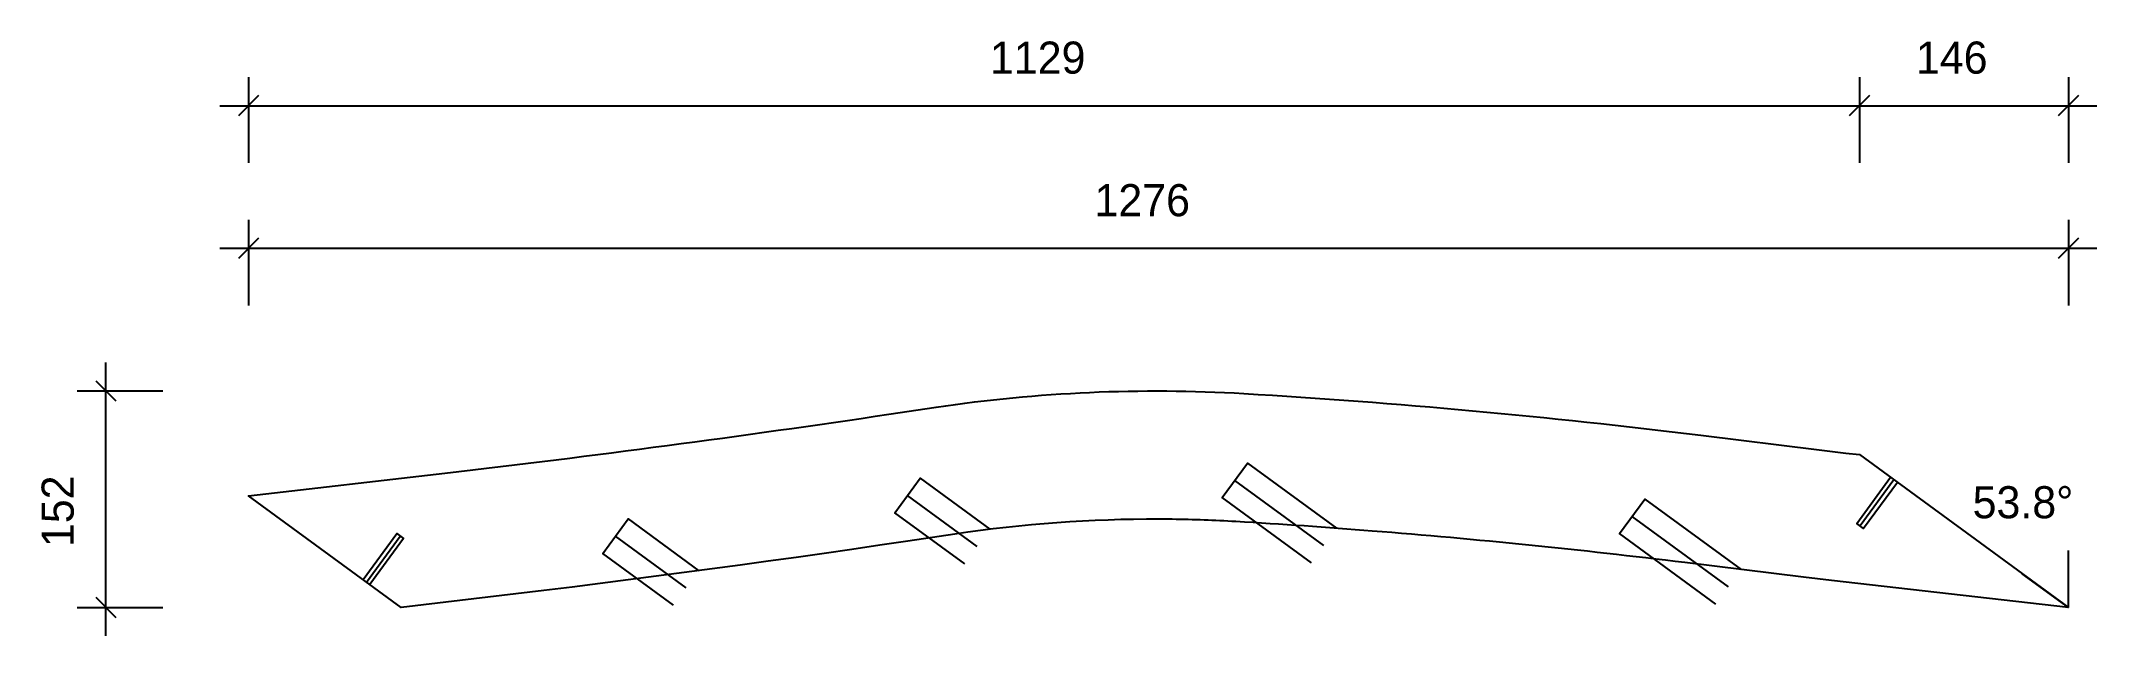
# Model space of a CAD drawing. Header units: millimetres. Extents: x -145 to 1296, y -20 to 397.
import ezdxf
from ezdxf.enums import TextEntityAlignment as Align

# ---------------------------------------------------------------- set-up
doc = ezdxf.new("R2010")
doc.units = ezdxf.units.MM
for name, color, linetype in [('CONTOUR', 7, 'CONTINUOUS'), ('DIMLINES', 7, 'CONTINUOUS'), ('DIMLINESTEXT', 7, 'CONTINUOUS'), ('DRILLINGSSIDE', 7, 'CONTINUOUS')]:
    doc.layers.add(name, color=color, linetype=linetype)

msp = doc.modelspace()

# ---------------------------------------------------------------- linework, layer by layer
at = {"layer": 'CONTOUR', "color": 0, "linetype": '0'}
msp.add_lwpolyline([(1275.665, 0), (1109.588, 18.803), (1099.942, 19.922), (1090.083, 21.113), (1006.914, 31.378, 0.011), (787.722, 53.541, 0.005), (692.195, 60.159, 0.012), (647.379, 61.77, 0.038), (504.334, 52.689), (495.039, 51.343), (462.241, 46.438), (442.651, 43.545), (423.055, 40.691), (403.453, 37.875), (383.846, 35.098), (364.234, 32.359), (344.616, 29.658), (324.993, 26.997), (305.365, 24.373), (285.732, 21.788), (266.093, 19.242), (246.45, 16.734), (226.802, 14.265), (207.149, 11.835), (187.491, 9.443), (167.828, 7.089), (148.161, 4.774), (106.943, 0), (0, 78.226), (137.685, 94.162, 0.008), (448.964, 135.453), (482.138, 140.413, -0.052), (697.642, 149.994, -0.016), (1017.939, 120.7), (1100.889, 110.462), (1110.311, 109.323), (1119.738, 108.229), (1129.169, 107.159), (1275.665, 0)], format="xyb", dxfattribs=at)
at = {"layer": 'DIMLINES', "color": 0}
for p, q in [((0, 371.839), (0, 311.839)), ((1129.169, 371.839), (1129.169, 311.839)), ((1275.665, 371.839), (1275.665, 311.839)), ((-20, 351.839), (1295.665, 351.839)), ((7.071, 358.91), (-7.071, 344.768)), ((1136.24, 358.91), (1122.097, 344.768)), ((1282.737, 358.91), (1268.594, 344.768)), ((0, 271.839), (0, 211.839)), ((1275.665, 271.839), (1275.665, 211.839)), ((-20, 251.839), (1295.665, 251.839)), ((7.071, 258.91), (-7.071, 244.768)), ((1282.737, 258.91), (1268.594, 244.768)), ((-107.071, 158.91), (-92.929, 144.768)), ((-100, -20), (-100, 171.839)), ((-120, 151.839), (-60, 151.839)), ((1275.665, 0), (1275.665, 40)), ((1275.665, 0), (1243.381, 23.616)), ((-120, 0), (-60, 0)), ((-107.071, 7.071), (-92.929, -7.071))]:
    msp.add_line(p, q, dxfattribs=at)
at = {"layer": 'DRILLINGSSIDE', "color": 3}
for p, q in [((753.902, 43.417), (691.477, 89.08)), ((1153.382, 89.447), (1129.767, 57.163)), ((510.905, 42.752), (462.012, 78.516)), ((1037.429, 14.437), (969.921, 63.817)), ((82.729, 17.712), (106.345, 49.996)), ((306.827, 13.617), (257.226, 49.899))]:
    msp.add_line(p, q, dxfattribs=at)
at = {"layer": 'DRILLINGSSIDE', "color": 3, "linetype": '3'}
for points in [[(745.047, 31.31), (682.621, 76.973), (700.333, 101.187), (762.758, 55.524)], [(502.049, 30.645), (453.156, 66.409), (470.867, 90.623), (519.76, 54.859)], [(1155.803, 87.676), (1132.188, 55.391), (1127.345, 58.934), (1150.961, 91.218)], [(1028.573, 2.33), (961.066, 51.71), (978.777, 75.923), (1046.285, 26.543)], [(297.971, 1.51), (248.371, 37.792), (266.082, 62.006), (315.683, 25.724)], [(80.308, 19.483), (103.924, 51.768), (108.766, 48.225), (85.151, 15.94)]]:
    msp.add_lwpolyline(points, dxfattribs=at)

# ---------------------------------------------------------------- texts
at = {"layer": 'DIMLINESTEXT'}
for s, p in [('1129', (519.781, 396.839)), ('146', (1168.814, 396.839)), ('1276', (593.029, 296.839)), ('53.8°', (1208.566, 85))]:
    msp.add_text(s, height=22.5, dxfattribs=at).set_placement(p, align=Align.TOP_LEFT)
msp.add_text('152', height=22.5, rotation=90, dxfattribs=at).set_placement((-145, 42.317), align=Align.TOP_LEFT)

doc.saveas('drawing.dxf')
